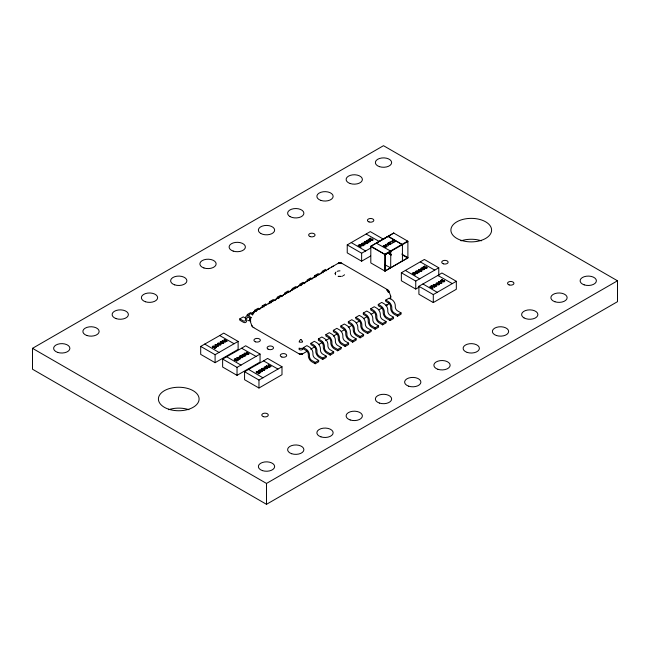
<?xml version="1.0" encoding="UTF-8"?>
<svg xmlns="http://www.w3.org/2000/svg" width="650" height="650" viewBox="0 0 650 650"><rect width="100%" height="100%" fill="white"/><g stroke="black" fill="none" stroke-linecap="round" stroke-linejoin="round"><path stroke-width="0.97" d="M385.174 264.908L390.65 267.816L390.804 251.152L376.252 243.149L370.809 246.293L370.809 262.917L384.971 271.091L407.891 257.863L407.891 241.239L393.729 233.066L376.252 243.149L388.294 236.226L402.431 244.676L402.431 260.951L384.971 271.091M335.108 273.674L335.205 273.122L335.481 274.755M218.806 344.419L219.066 345.053C222.836 345.532 220.277 342.192 218.205 344.484L217.523 343.533A2.34 1.349 0 0 1 218.481 342.981L220.123 343.379L218.124 343.468L217.896 344.094L218.806 344.419L218.205 344.484M240.744 357.086L241.004 357.711C244.774 358.199 242.214 354.859 240.143 357.151L239.46 356.2A2.34 1.349 0 0 1 240.419 355.648L242.06 356.037L240.061 356.135L239.834 356.761L240.744 357.086L240.143 357.151M262.681 369.752L262.941 370.378C266.711 370.866 264.152 367.526 262.08 369.817L261.398 368.867A2.34 1.349 0 0 1 262.356 368.314L263.998 368.704L261.999 368.802L261.771 369.428L262.681 369.752L262.08 369.817M420.664 270.026L420.404 269.392C416.634 268.913 419.193 272.252 421.265 269.961L421.948 270.912A2.34 1.349 0 0 1 420.989 271.464L419.348 271.066L421.346 270.977L421.574 270.351L420.664 270.026L421.265 269.961M438.214 283.538L437.954 282.904C434.184 282.425 436.743 285.764 438.815 283.473L439.497 284.424A2.34 1.349 0 0 1 438.539 284.976L436.898 284.578L438.896 284.489L439.124 283.855L438.214 283.538L438.815 283.473M383.598 246.634L383.273 245.871L384.491 245.351L385.149 245.44L383.776 245.521L383.232 246.309L385.019 246.586L385.613 245.708L386.953 246.48L385.239 247.471L386.441 246.48L385.214 246.114M387.611 243.547L388.789 244.051L387.611 243.547L388.919 242.791L389.894 243.181L388.789 244.051L389.009 244.587L390.877 243.977L388.919 242.791L387.709 243.311M384.646 254.979L390.39 251.347M371.036 246.163L370.809 246.561L385.206 254.605L407.891 241.507L407.664 241.109L384.971 254.207L384.743 270.961L385.206 270.961L385.206 254.605L371.036 246.163L393.729 233.066M389.667 244.676L390.78 244.213M335.481 272.594L335.928 272.106M344.508 274.755L343.452 275.665M250.746 319.532L250.339 319.889A2.421 1.381 -10.2 0 0 250.339 321.262L250.746 321.531L250.339 319.841A2.421 1.381 10.2 0 1 250.339 318.467L250.746 318.207M390.496 297.237L390.089 298.927L390.496 298.659A2.421 1.381 10.2 0 0 390.496 297.286A2.421 1.381 -10.2 0 0 390.496 295.864M366.852 242.344L367.575 242.206L367.835 243.043A2.34 1.349 0 0 1 366.876 243.604L365.601 243.555L365.292 242.962L367.461 242.482L366.689 243.352L365.292 242.962C362.919 242.994 364.877 240.679 366.291 241.532L367.152 242.101M402.431 260.951L402.066 261.202L407.891 257.863M370.654 255.986L361.636 261.194L347.238 252.882L347.238 244.904L370.264 231.611L383.817 239.428M219.692 335.562L223.722 333.101L238.119 341.412L238.119 349.391L215.093 362.684L200.696 354.372L200.696 346.401L219.692 335.562L234.089 343.736L238.119 341.412M241.629 348.229L245.659 345.767L260.057 354.079L260.057 362.058L237.031 375.351L222.633 367.039L222.633 359.06L241.629 348.229L256.027 356.403L260.057 354.079M418.966 287.194L415.748 289.055L401.351 280.743L401.351 272.773L424.377 259.472L438.774 267.784L438.774 275.762M263.567 360.888L267.597 358.434L281.994 366.738L281.994 374.717L258.968 388.017L244.571 379.706L244.571 371.727L263.567 360.888L277.964 369.07L281.994 366.738M437.897 275.438L441.927 272.984L456.324 281.296L456.324 289.274L433.298 302.567L418.901 294.255L418.901 286.276L437.897 275.438L452.294 283.619L456.324 281.296M390.642 251.769L387.896 253.004L391.235 254.93L387.896 253.004M347.238 244.904L361.636 253.216L370.654 248.097M200.696 346.401L215.093 354.705L234.089 343.736M222.633 359.06L237.031 367.372L256.027 356.403M401.351 272.773L415.748 281.076L438.774 267.784M244.571 371.727L258.968 380.039L277.964 369.07M418.901 286.276L433.298 294.588L452.294 283.619M387.92 236.438L402.431 244.676M32.5 348.335L383.5 145.689L617.5 280.784L617.5 301.665L266.5 504.311L32.5 369.216L32.5 348.335L266.5 483.438L617.5 280.784M250.746 318.541L249.023 317.541A3.258 1.877 60 0 0 246.716 318.874L246.716 320.198A4.883 2.819 60 0 1 243.262 322.197L239.809 320.198L239.809 318.874L243.262 316.875L245.854 318.37M247.293 315.876L247.293 314.551L250.746 312.553L252.476 313.552M254.776 311.553L254.776 310.229L258.229 308.23L259.959 309.229M262.259 307.239L262.259 305.906L265.72 303.908M269.75 302.916L269.75 301.584L273.203 299.585L274.926 300.584M277.233 298.594L277.233 297.261L280.686 295.271L282.417 296.262M314.657 276.981L314.657 275.657L318.11 273.658L319.841 274.658M325.601 269.336L322.148 271.334L322.148 272.659M253.175 312.374L338.91 262.876M383.533 246.139L385.019 246.586M384.678 254.637L387.213 253.183M303.428 347.628L306.889 345.629L309.473 347.124A4.883 2.819 60 0 1 312.934 353.113L312.934 354.437A3.258 1.877 60 0 0 315.234 358.426L318.687 360.425L318.687 361.749L315.234 363.748L311.781 361.749A4.883 2.819 60 0 1 308.327 355.769L308.327 354.437A3.258 1.877 60 0 0 306.02 350.447L303.428 348.952L303.428 347.628L306.02 349.123A4.883 2.819 60 0 1 309.473 355.103L309.473 356.436A3.258 1.877 60 0 0 311.781 360.425L315.234 362.416L318.687 360.425M310.919 343.306L314.373 341.307L316.964 342.802A4.883 2.819 60 0 1 320.418 348.79L320.418 350.114A3.258 1.877 60 0 0 322.717 354.104L326.178 356.102L326.178 357.435L322.717 359.426L319.264 357.435A4.883 2.819 60 0 1 315.811 351.447L315.811 350.114A3.258 1.877 60 0 0 313.511 346.125L310.919 344.63L310.919 343.306L313.511 344.801A4.883 2.819 60 0 1 316.964 350.781L316.964 352.113A3.258 1.877 60 0 0 319.264 356.102L322.717 358.093L326.178 356.102M318.402 338.983L321.856 336.984L324.447 338.479A4.883 2.819 60 0 1 327.901 344.467L327.901 345.8A3.258 1.877 60 0 0 330.208 349.789L333.661 351.78L333.661 353.113L330.208 355.103L326.747 353.113A4.883 2.819 60 0 1 323.294 347.124L323.294 345.8A3.258 1.877 60 0 0 320.994 341.811L318.402 340.308L318.402 338.983L320.994 340.478A4.883 2.819 60 0 1 324.447 346.458L324.447 347.791A3.258 1.877 60 0 0 326.747 351.78L330.208 353.779L333.661 351.78M325.886 334.661L329.339 332.662L331.931 334.165A4.883 2.819 60 0 1 335.384 340.145L335.384 341.477A3.258 1.877 60 0 0 337.691 345.467L341.144 347.457L341.144 348.79L337.691 350.781L334.238 348.79A4.883 2.819 60 0 1 330.785 342.802L330.785 341.477A3.258 1.877 60 0 0 328.477 337.488L325.886 335.993L325.886 334.661L328.477 336.156A4.883 2.819 60 0 1 331.931 342.136L331.931 343.468A3.258 1.877 60 0 0 334.238 347.457L337.691 349.456L341.144 347.457M333.369 330.338L336.83 328.348L339.422 329.842A4.883 2.819 60 0 1 342.875 335.822L342.875 337.155A3.258 1.877 60 0 0 345.174 341.144L348.627 343.135L348.627 344.467L345.174 346.458L341.721 344.467A4.883 2.819 60 0 1 338.268 338.479L338.268 337.155A3.258 1.877 60 0 0 335.961 333.166L333.369 331.671L333.369 330.338L335.961 331.833A4.883 2.819 60 0 1 339.422 337.821L339.422 339.146A3.258 1.877 60 0 0 341.721 343.135L345.174 345.134L348.627 343.135M340.86 326.016L344.313 324.025L346.905 325.52A4.883 2.819 60 0 1 350.358 331.5L350.358 332.832A3.258 1.877 60 0 0 352.658 336.822L356.119 338.812L356.119 340.145L352.658 342.144L349.204 340.145A4.883 2.819 60 0 1 345.751 334.165L345.751 332.832A3.258 1.877 60 0 0 343.452 328.843L340.86 327.348L340.86 326.016L343.452 327.511A4.883 2.819 60 0 1 346.905 333.499L346.905 334.823A3.258 1.877 60 0 0 349.204 338.812L352.658 340.811L356.119 338.812M348.343 321.693L351.796 319.702L354.388 321.197A4.883 2.819 60 0 1 357.841 327.178L357.841 328.51A3.258 1.877 60 0 0 360.149 332.499L363.602 334.49L363.602 335.822L360.149 337.821L356.688 335.822A4.883 2.819 60 0 1 353.234 329.842L353.234 328.51A3.258 1.877 60 0 0 350.935 324.521L348.343 323.026L348.343 321.693L350.935 323.188A4.883 2.819 60 0 1 354.388 329.176L354.388 330.509A3.258 1.877 60 0 0 356.688 334.49L360.149 336.489L363.602 334.49M355.826 317.371L359.279 315.38L361.871 316.875A4.883 2.819 60 0 1 365.324 322.855L365.324 324.188A3.258 1.877 60 0 0 367.632 328.177L371.085 330.176L371.085 331.5L367.632 333.499L364.179 331.5A4.883 2.819 60 0 1 360.726 325.52L360.726 324.188A3.258 1.877 60 0 0 358.418 320.198L355.826 318.703L355.826 317.371L358.418 318.866A4.883 2.819 60 0 1 361.871 324.854L361.871 326.186A3.258 1.877 60 0 0 364.179 330.176L367.632 332.166L371.085 330.176M363.309 313.048L366.771 311.058L369.363 312.553A4.883 2.819 60 0 1 372.816 318.541L372.816 319.865A3.258 1.877 60 0 0 375.115 323.854L378.568 325.853L378.568 327.178L375.115 329.176L371.662 327.178A4.883 2.819 60 0 1 368.209 321.197L368.209 319.865A3.258 1.877 60 0 0 365.901 315.876L363.309 314.381L363.309 313.048L365.901 314.551A4.883 2.819 60 0 1 369.363 320.531L369.363 321.864A3.258 1.877 60 0 0 371.662 325.853L375.115 327.844L378.568 325.853M370.801 308.734L374.254 306.735L376.846 308.23A4.883 2.819 60 0 1 380.299 314.218L380.299 315.543A3.258 1.877 60 0 0 382.598 319.532L386.059 321.531L386.059 322.855L382.598 324.854L379.145 322.855A4.883 2.819 60 0 1 375.692 316.875L375.692 315.543A3.258 1.877 60 0 0 373.392 311.553L370.801 310.058L370.801 308.734L373.392 310.229A4.883 2.819 60 0 1 376.846 316.209L376.846 317.541A3.258 1.877 60 0 0 379.145 321.531L382.598 323.521L386.059 321.531M378.284 304.411L381.737 302.412L384.329 303.908A4.883 2.819 60 0 1 387.782 309.896L387.782 311.22A3.258 1.877 60 0 0 390.089 315.209L393.543 317.208L393.543 318.541L390.089 320.531L386.636 318.541A4.883 2.819 60 0 1 383.175 312.553L383.175 311.22A3.258 1.877 60 0 0 380.876 307.239L378.284 305.736L378.284 304.411L380.876 305.906A4.883 2.819 60 0 1 384.329 311.886L384.329 313.219A3.258 1.877 60 0 0 386.636 317.208L390.089 319.199L393.543 317.208M385.767 300.089L389.22 298.09L391.812 299.585A4.883 2.819 60 0 1 395.273 305.573L395.273 306.906A3.258 1.877 60 0 0 397.572 310.895L401.026 312.886L401.026 314.218L397.572 316.209L394.119 314.218A4.883 2.819 60 0 1 390.666 308.23L390.666 306.906A3.258 1.877 60 0 0 388.359 302.916L385.767 301.421L385.767 300.089L388.359 301.584A4.883 2.819 60 0 1 391.812 307.564L391.812 308.896A3.258 1.877 60 0 0 394.119 312.886L397.572 314.884L401.026 312.886M301.925 354.25L307.174 351.219M310.676 349.204L315.047 346.678M318.549 344.654L322.92 342.136M325.544 340.616L329.924 338.089M333.418 336.074L337.797 333.548M341.291 331.524L344.793 329.509M348.294 327.486L351.788 325.463M356.168 322.944L359.661 320.921M364.041 318.394L367.534 316.371M371.036 314.356L374.538 312.333M378.909 309.806L382.411 307.791M385.905 305.768L387.66 304.761M341.859 276.283L342.704 276.014M387.774 243.929L388.18 243.872M393.494 233.196L393.957 233.196M339.04 276.437L340.949 276.437L338.122 276.283M420.347 261.934L434.744 270.108M366.234 234.065L378.942 241.28M401.798 254.077L407.891 257.595L407.664 257.993L402.431 254.979M390.926 254.637L388.05 252.696M366.234 241.914L367.933 242.889M341.079 262.876L387.66 289.762M314.657 275.657L316.387 276.648M312.358 278.98L310.627 277.981L307.174 279.979L307.174 281.304M304.874 283.303L303.144 282.303L299.691 284.294L299.691 285.626M297.383 287.625L295.661 286.626L292.199 288.616L292.199 289.949M289.9 291.939L288.169 290.948L284.716 292.939L284.716 294.271M277.233 297.261L278.964 298.261A4.883 2.819 60 0 1 279.167 297.684M269.75 301.584L271.473 302.583M262.259 305.906L263.989 306.906M254.776 310.229L256.506 311.22M247.293 314.551L249.023 315.543M251.607 317.704L249.023 316.209A4.883 2.819 60 0 0 245.562 318.207L245.562 319.532A3.258 1.877 60 0 1 243.262 320.864L239.809 318.874M253.175 327.364L299.756 354.25M405.381 270.441L419.778 278.882M422.931 283.952L437.328 292.394M351.268 242.58L365.666 251.022M248.601 369.403L262.998 377.845M226.663 356.736L241.061 365.178M204.726 344.069L219.123 352.511M390.414 251.062L390.658 251.518M388.83 291.029L390.723 296.164M250.112 320.962L251.997 326.097M433.298 294.588L433.298 302.567M415.748 281.076L415.748 289.055M397.572 314.884L397.572 316.209M390.089 319.199L390.089 320.531M382.598 323.521L382.598 324.854M375.115 327.844L375.115 329.176M367.632 332.166L367.632 333.499M361.636 253.216L361.636 261.194M360.149 336.489L360.149 337.821M352.658 340.811L352.658 342.144M345.174 345.134L345.174 346.458M337.691 349.456L337.691 350.781M330.208 353.779L330.208 355.103M322.717 358.093L322.717 359.426M315.234 362.416L315.234 363.748M266.5 483.438L266.5 504.311M258.968 380.039L258.968 388.017M237.031 367.372L237.031 375.351M215.093 354.705L215.093 362.684M260.739 308.319A4.883 2.819 60 0 1 262.811 307.125M264.452 305.841A4.883 2.819 60 0 1 266.264 305.134M268.231 303.997A4.883 2.819 60 0 1 270.871 302.957M271.684 301.998A4.883 2.819 60 0 1 273.748 300.812M275.559 300.259A4.883 2.819 60 0 1 278.363 298.634M279.427 297.196A4.883 2.819 60 0 1 281.816 296.644M283.197 295.352A4.883 2.819 60 0 1 285.261 294.158M286.65 293.361A4.883 2.819 60 0 1 288.722 292.167M290.526 291.614A4.883 2.819 60 0 1 292.752 289.843M294.141 289.039A4.883 2.819 60 0 1 296.205 287.844M298.171 286.707A4.883 2.819 60 0 1 300.82 285.675M301.47 285.293A4.883 2.819 60 0 1 304.273 283.676M305.654 282.384A4.883 2.819 60 0 1 307.718 281.198M309.108 280.394A4.883 2.819 60 0 1 311.171 279.199M313.137 278.07A4.883 2.819 60 0 1 315.786 277.03M316.599 276.071A4.883 2.819 60 0 1 318.662 274.877M320.629 273.748A4.883 2.819 60 0 1 323.269 272.707M324.334 271.269A4.883 2.819 60 0 1 326.723 270.717M328.112 269.425A4.883 2.819 60 0 1 329.631 268.206M331.565 267.426A4.883 2.819 60 0 1 333.629 266.24M337.277 271.326A4.883 2.819 0 0 1 339.991 270.855M386.571 304.574A2.446 1.414 60 0 0 388.261 303.973A2.446 1.349 20.2 0 0 388.911 303.152M338.804 263.372A2.446 1.926 0 0 0 338.301 263.664L339.3 262.925L338.634 263.039A2.446 1.414 60 0 1 339.991 263.055A2.446 1.414 -60 0 1 341.681 263.664A2.446 1.926 0 0 0 339.381 263.193M253.874 327.356A2.446 1.414 -60 0 1 252.574 326.576A2.446 1.349 -20.2 0 1 251.997 325.39M253.053 313.885A4.883 2.819 60 0 1 255.905 311.602M256.969 310.164A4.883 2.819 60 0 1 258.781 309.449M249.226 314.966A4.883 2.819 60 0 1 252.476 314.218M250.169 318.207A4.883 2.819 60 0 1 247.894 320.645M168.569 409.695A20.353 11.757 0 0 1 188.931 409.695M461.069 240.825A20.353 11.757 0 0 1 481.431 240.825M214.606 346.629L213.712 347.36L212.737 347.214L212.786 346.548L214.118 346.279L213.2 346.027A2.34 1.349 0 0 0 212.241 346.58L212.623 347.498L213.956 347.571A2.34 1.349 0 0 0 214.914 347.019L216.011 347.303L214.581 348.489L216.621 347.311L214.606 346.629M215.004 344.988L215.142 345.832L216.547 346.572L218.481 346.166L218.343 345.329L216.938 344.581L215.004 344.988M219.237 344.386L220.09 344.882L220.87 344.224L219.237 344.386M220.277 341.941L220.415 342.786L221.821 343.525L223.754 343.119L223.616 342.274L222.211 341.534L220.277 341.941M236.543 359.296L235.649 360.027L234.674 359.881L234.723 359.214L236.056 358.946L235.137 358.694A2.34 1.349 0 0 0 234.179 359.247L234.561 360.157L235.893 360.238A2.34 1.349 0 0 0 236.852 359.686L237.949 359.97L236.519 361.148L238.558 359.978L236.543 359.296M236.941 357.654L237.079 358.499L238.485 359.239L240.419 358.832L240.281 357.988L238.875 357.248L236.941 357.654M241.174 357.053L242.028 357.549L242.807 356.882L241.174 357.053M242.214 354.608L242.352 355.444L243.758 356.192L245.692 355.786L245.554 354.941L244.148 354.201L242.214 354.608M258.481 371.963L257.587 372.694L256.612 372.548L256.661 371.881L257.993 371.613L257.075 371.361A2.34 1.349 0 0 0 256.116 371.914L256.498 372.824L257.831 372.905A2.34 1.349 0 0 0 258.789 372.352L259.886 372.637L258.456 373.815L260.496 372.637L258.481 371.963M258.879 370.321L259.017 371.158L260.423 371.906L262.356 371.499L262.218 370.654L260.812 369.915L258.879 370.321M263.112 369.72L263.965 370.207L264.745 369.549L263.112 369.72M264.152 367.274L264.29 368.111L265.696 368.859L267.629 368.452L267.491 367.608L266.086 366.868L264.152 367.274M361.603 243.466L361.741 244.303L363.147 245.05L365.081 244.636L364.942 243.799L363.537 243.051L361.603 243.466M366.178 241.954C366.624 242.946 363.854 242.921 364.723 241.946L366.178 241.954M366.876 240.419L367.014 241.256L368.42 242.003L370.354 241.589L370.216 240.752L368.81 240.004L366.876 240.419M370.809 239.704L370.329 240.191L368.737 239.273L370.776 238.095L369.346 239.273L370.443 239.566A2.34 1.349 0 0 1 371.402 239.005L372.734 239.086L373.116 239.996A2.34 1.349 0 0 1 372.158 240.557L371.239 240.305L372.572 240.029L372.621 239.363L370.809 239.704M395.46 241.15L394.713 242.003L393.388 242.052L395.054 241.272A2.088 1.202 0 0 0 393.567 240.411A1.446 0.837 0 0 0 392.405 241.077L391.991 240.955A2.015 1.162 0 0 1 393.356 240.167L395.46 241.15M415.716 271.326L415.854 272.171L417.259 272.911L419.193 272.504L419.055 271.659L417.649 270.92L415.716 271.326M420.29 269.815C420.737 270.806 417.966 270.79 418.836 269.807L420.29 269.815M420.989 268.279L421.127 269.124L422.532 269.864L424.466 269.457L424.328 268.613L422.923 267.873L420.989 268.279M424.921 267.572L424.442 268.06L422.849 267.134L424.889 265.956L423.459 267.142L424.556 267.426A2.34 1.349 0 0 1 425.514 266.874L426.847 266.955L427.229 267.865A2.34 1.349 0 0 1 426.27 268.418L425.352 268.166L426.684 267.898L426.733 267.231L424.921 267.572M433.266 284.838L433.404 285.675L434.809 286.423L436.743 286.016L436.605 285.171L435.199 284.432L433.266 284.838M437.84 283.327C438.287 284.318 435.516 284.294 436.386 283.319L437.84 283.327M438.539 281.791L438.677 282.628L440.082 283.376L442.016 282.969L441.878 282.124L440.473 281.385L438.539 281.791M442.471 281.076L441.992 281.564L440.399 280.646L442.439 279.467L441.009 280.654L442.106 280.938A2.34 1.349 0 0 1 443.064 280.386L444.397 280.459L444.779 281.377A2.34 1.349 0 0 1 443.82 281.929L442.902 281.678L444.234 281.401L444.283 280.743L442.471 281.076M252.696 312.804L252.574 313.162A2.446 1.349 20.2 0 0 252.574 315.112A2.446 1.414 -60 0 1 254.264 312.553A2.446 1.414 60 0 0 252.907 312.536L252.232 313.194L252.696 312.804M302.526 353.47L301.34 354.437L302.201 354.088A2.446 1.414 60 0 1 300.836 354.071A2.446 1.414 -60 0 1 299.154 353.47A2.446 1.926 0 0 0 302.526 353.47M224.575 341.307L225.249 341.9L226.631 341.177L225.713 340.649L224.575 341.307M246.512 353.966L247.187 354.567L248.568 353.844L247.65 353.308L246.512 353.966M268.45 366.632L269.124 367.234L270.506 366.511L269.588 365.974L268.45 366.632M360.904 245.001L359.645 245.936L358.727 245.408L360.108 244.676L360.904 245.001M385.596 244.53L385.604 245.123A2.616 1.511 0 0 0 386.888 245.863L388.261 245.724L388.505 244.936A2.616 1.511 0 0 0 387.213 244.189L385.596 244.53M390.024 241.971L390.041 242.564A2.616 1.511 0 0 0 391.324 243.303L392.697 243.165L392.933 242.377A2.616 1.511 0 0 0 391.649 241.629L390.024 241.971M415.017 272.862L413.757 273.796L412.839 273.268L414.221 272.545L415.017 272.862M432.567 286.374L431.308 287.308L430.389 286.78L431.771 286.057L432.567 286.374M388.245 290.834L388.261 292.5A2.446 1.349 -20.2 0 0 388.261 290.55A2.446 1.414 -60 0 0 386.571 289.949A2.446 1.414 60 0 1 387.928 291.501L388.602 291.387L388.245 290.834M215.605 344.923L215.434 345.654A3.502 2.023 0 0 0 216.604 346.328L217.872 346.231L218.043 345.499A3.502 2.023 0 0 0 216.881 344.825L215.605 344.923M220.886 341.876L220.716 342.607A3.502 2.023 0 0 0 221.877 343.281L223.153 343.184L223.316 342.452A3.502 2.023 0 0 0 222.154 341.778L220.886 341.876M362.204 243.401L362.042 244.132A3.502 2.023 0 0 0 363.204 244.806L364.471 244.709L364.642 243.969A3.502 2.023 0 0 0 363.48 243.303L362.204 243.401M367.486 240.354L367.315 241.085A3.502 2.023 0 0 0 368.477 241.759L369.752 241.662L369.923 240.922A3.502 2.023 0 0 0 368.753 240.256L367.486 240.354M237.543 357.589L237.372 358.321A3.502 2.023 0 0 0 238.542 358.995L239.809 358.898L239.98 358.166A3.502 2.023 0 0 0 238.818 357.492L237.543 357.589M242.824 354.543L242.653 355.274A3.502 2.023 0 0 0 243.815 355.948L245.091 355.851L245.253 355.119A3.502 2.023 0 0 0 244.091 354.445L242.824 354.543M259.48 370.256L259.309 370.988A3.502 2.023 0 0 0 260.479 371.662L261.747 371.564L261.918 370.825A3.502 2.023 0 0 0 260.756 370.159L259.48 370.256M264.761 367.209L264.591 367.941A3.502 2.023 0 0 0 265.752 368.615L267.028 368.517L267.191 367.778A3.502 2.023 0 0 0 266.029 367.112L264.761 367.209M416.317 271.261L416.154 271.993A3.502 2.023 0 0 0 417.316 272.667L418.584 272.569L418.754 271.838A3.502 2.023 0 0 0 417.593 271.164L416.317 271.261M421.598 268.214L421.427 268.946A3.502 2.023 0 0 0 422.589 269.62L423.865 269.523L424.036 268.791A3.502 2.023 0 0 0 422.866 268.117L421.598 268.214M433.867 284.773L433.704 285.504A3.502 2.023 0 0 0 434.866 286.179L436.134 286.081L436.304 285.342A3.502 2.023 0 0 0 435.142 284.676L433.867 284.773M439.148 281.726L438.977 282.457A3.502 2.023 0 0 0 440.139 283.132L441.415 283.034L441.586 282.295A3.502 2.023 0 0 0 440.416 281.629L439.148 281.726M359.499 244.603L358.061 245.44L360.937 247.097L361.303 246.894L360.011 246.147L361.034 245.562L363.22 245.781L360.709 244.473L359.499 244.603M222.56 340.559L222.137 340.795L224.648 342.111L227.297 341.144L224.421 339.487L224.055 339.69L225.347 340.429L224.323 341.023L222.56 340.559M244.498 353.218L244.075 353.462L246.586 354.778L249.234 353.811L246.358 352.146L245.993 352.357L247.284 353.096L246.261 353.689L244.498 353.218M413.611 272.472L412.173 273.301L415.049 274.966L415.415 274.755L414.123 274.016L415.147 273.423L417.332 273.65L414.822 272.334L413.611 272.472M266.435 365.885L266.012 366.129L268.523 367.437L271.172 366.478L268.296 364.812L267.93 365.024L269.222 365.763L268.198 366.356L266.435 365.885M431.161 285.976L429.723 286.812L432.599 288.47L432.965 288.267L431.673 287.519L432.697 286.934L434.882 287.154L432.372 285.846L431.161 285.976M302.567 349.456L302.031 349.733A2.421 1.674 0 0 1 299.65 349.733L299.114 349.456L299.114 348.124L299.65 348.311A2.421 1.097 0 0 0 302.031 348.311L302.567 348.124L302.567 349.456M300.836 339.446A2.446 1.414 -60 0 0 299.154 341.998A2.446 0.78 0 0 0 302.526 341.998A2.446 1.414 60 0 0 300.836 339.446M281.864 357.029A3.209 1.852 0 0 0 286.674 355.428A3.209 1.852 0 0 0 281.864 353.827A3.209 1.852 0 0 0 281.864 357.029M443.324 263.811A3.209 1.852 0 0 0 448.134 262.21A3.209 1.852 0 0 0 443.324 260.609A3.209 1.852 0 0 0 443.324 263.811M509.137 284.919A3.209 1.852 0 0 0 513.947 283.319A3.209 1.852 0 0 0 509.137 281.718A3.209 1.852 0 0 0 509.137 284.919M310.237 236.624A3.209 1.852 0 0 0 315.047 235.024A3.209 1.852 0 0 0 310.237 233.423A3.209 1.852 0 0 0 310.237 236.624M554.929 301.746A8.141 4.704 0 0 0 567.141 297.676A8.141 4.704 0 0 0 554.929 293.605A8.141 4.704 0 0 0 554.929 301.746M496.429 335.522A8.141 4.704 0 0 0 508.641 331.451A8.141 4.704 0 0 0 496.429 327.381A8.141 4.704 0 0 0 496.429 335.522M437.929 369.298A8.141 4.704 0 0 0 450.141 365.227A8.141 4.704 0 0 0 437.929 361.156A8.141 4.704 0 0 0 437.929 369.298M379.429 403.073A8.141 4.704 0 0 0 391.641 398.994A8.141 4.704 0 0 0 379.429 394.924A8.141 4.704 0 0 0 379.429 403.073M320.929 436.841A8.141 4.704 0 0 0 333.141 432.77A8.141 4.704 0 0 0 320.929 428.699A8.141 4.704 0 0 0 320.929 436.841M262.429 470.616A8.141 4.704 0 0 0 274.641 466.546A8.141 4.704 0 0 0 262.429 462.475A8.141 4.704 0 0 0 262.429 470.616M86.929 335.522A8.141 4.704 0 0 0 99.141 331.451A8.141 4.704 0 0 0 86.929 327.381A8.141 4.704 0 0 0 86.929 335.522M145.429 301.746A8.141 4.704 0 0 0 157.641 297.676A8.141 4.704 0 0 0 145.429 293.605A8.141 4.704 0 0 0 145.429 301.746M203.929 267.971A8.141 4.704 0 0 0 216.141 263.9A8.141 4.704 0 0 0 203.929 259.829A8.141 4.704 0 0 0 203.929 267.971M260.739 233.447A8.141 4.704 0 0 0 274.365 231.343A8.141 4.704 0 0 0 264.396 225.582A8.141 4.704 0 0 0 260.739 233.447M320.929 200.419A8.141 4.704 0 0 0 333.141 196.349A8.141 4.704 0 0 0 320.929 192.278A8.141 4.704 0 0 0 320.929 200.419M379.429 166.644A8.141 4.704 0 0 0 391.641 162.573A8.141 4.704 0 0 0 379.429 158.502A8.141 4.704 0 0 0 379.429 166.644M168.569 409.175A20.353 11.757 0 0 0 199.103 398.994A20.353 11.757 0 0 0 168.569 388.822A20.353 11.757 0 0 0 168.569 409.175M461.069 240.305A20.353 11.757 0 0 0 491.603 230.124A20.353 11.757 0 0 0 461.069 219.944A20.353 11.757 0 0 0 461.069 240.305M350.179 183.536A8.141 4.704 0 0 0 362.391 179.465A8.141 4.704 0 0 0 350.179 175.394A8.141 4.704 0 0 0 350.179 183.536M289.989 216.564A8.141 4.704 0 0 0 303.615 214.451A8.141 4.704 0 0 0 293.646 208.699A8.141 4.704 0 0 0 289.989 216.564M233.179 251.087A8.141 4.704 0 0 0 245.391 247.016A8.141 4.704 0 0 0 233.179 242.938A8.141 4.704 0 0 0 233.179 251.087M174.679 284.854A8.141 4.704 0 0 0 186.891 280.784A8.141 4.704 0 0 0 174.679 276.713A8.141 4.704 0 0 0 174.679 284.854M116.179 318.63A8.141 4.704 0 0 0 128.391 314.559A8.141 4.704 0 0 0 116.179 310.489A8.141 4.704 0 0 0 116.179 318.63M57.679 352.406A8.141 4.704 0 0 0 69.891 348.335A8.141 4.704 0 0 0 57.679 344.264A8.141 4.704 0 0 0 57.679 352.406M291.679 453.733A8.141 4.704 0 0 0 303.891 449.662A8.141 4.704 0 0 0 291.679 445.591A8.141 4.704 0 0 0 291.679 453.733M350.179 419.957A8.141 4.704 0 0 0 362.391 415.886A8.141 4.704 0 0 0 350.179 411.816A8.141 4.704 0 0 0 350.179 419.957M408.679 386.181A8.141 4.704 0 0 0 420.891 382.111A8.141 4.704 0 0 0 408.679 378.04A8.141 4.704 0 0 0 408.679 386.181M467.179 352.406A8.141 4.704 0 0 0 479.391 348.335A8.141 4.704 0 0 0 467.179 344.264A8.141 4.704 0 0 0 467.179 352.406M523.989 317.882A8.141 4.704 0 0 0 537.615 315.778A8.141 4.704 0 0 0 527.646 310.017A8.141 4.704 0 0 0 523.989 317.882M584.179 284.854A8.141 4.704 0 0 0 596.391 280.784A8.141 4.704 0 0 0 584.179 276.713A8.141 4.704 0 0 0 584.179 284.854M263.412 416.666A3.258 1.877 0 0 0 268.296 415.041A3.258 1.877 0 0 0 263.412 413.416A3.258 1.877 0 0 0 263.412 416.666M369.029 221.934A3.209 1.852 0 0 0 373.839 220.334A3.209 1.852 0 0 0 369.029 218.725A3.209 1.852 0 0 0 369.029 221.934M255.539 341.835A3.209 1.852 0 0 0 260.349 340.234A3.209 1.852 0 0 0 255.539 338.626A3.209 1.852 0 0 0 255.539 341.835M268.036 349.139A3.209 1.852 0 0 0 273.398 348.311A3.209 1.852 0 0 0 269.474 346.044A3.209 1.852 0 0 0 268.036 349.139"/></g></svg>
